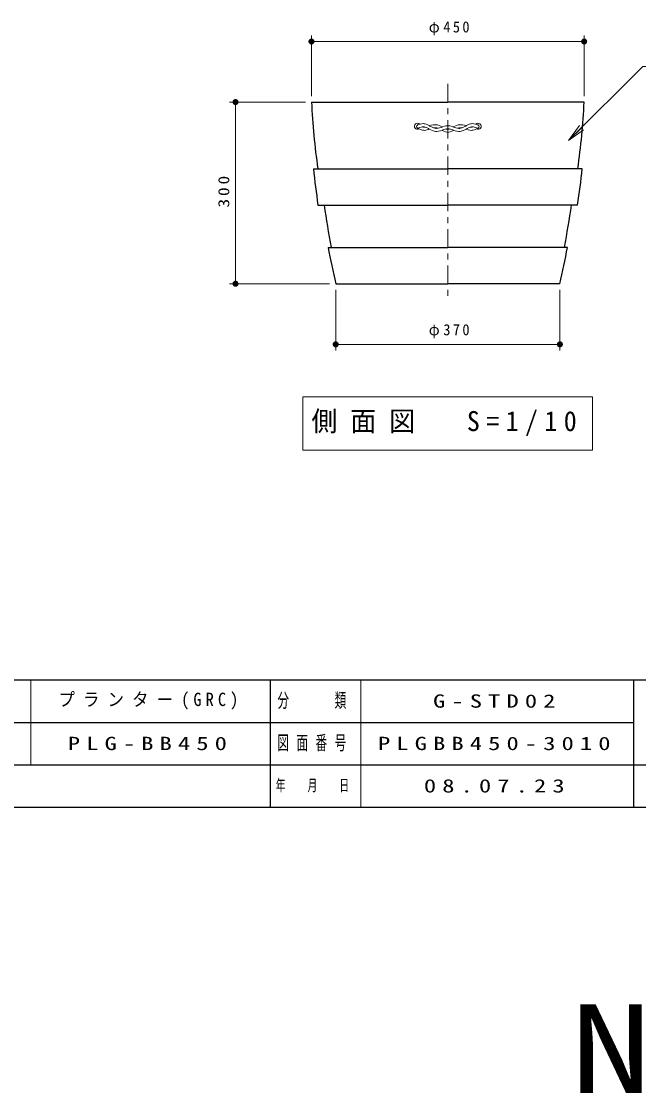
# Model space of a CAD drawing. Units: millimetres on the paper. Extents: x -365 to 12, y -47 to 257.
# Drawn here: x -171 to -69.2, y -47.4 to 129.7 of the extents above; entities that cross this region are included whole.
import ezdxf

# ---------------------------------------------------------------- set-up
doc = ezdxf.new("R2010")
doc.units = ezdxf.units.MM
doc.linetypes.add('USER2', pattern=[6, 3, -1, 1, -1])
doc.layers.add('LY_1', color=7, linetype='Continuous', lineweight=13)
doc.layers.add('LY_2', color=7, linetype='Continuous', lineweight=13)
doc.styles.add('ＭＳ ゴシック', font='')
doc.styles.get('ＭＳ ゴシック').set_extended_font_data('MS Gothic')

# ---------------------------------------------------------------- blocks, each defined once
blk = doc.blocks.new('filled_dot')
at = {"color": 0, "linetype": 'Continuous', "lineweight": -2, "const_width": 1.25}
blk.add_lwpolyline([(-0.625, 0, 1), (0.625, 0, 1)], format="xyb", close=True, dxfattribs=at)

msp = doc.modelspace()

# ---------------------------------------------------------------- linework, layer by layer
at = {"layer": 'LY_1'}
for p, q in [((-123.17, 117.41), (-123.17, 127.41)), ((-123.17, 126.41), (-78.17, 126.41)), ((-78.17, 117.41), (-78.17, 127.41)), ((-124.17, 116.41), (-136.706, 116.41)), ((-135.705, 86.41), (-135.706, 116.41)), ((-105.559, 112.651), (-105.67, 112.709)), ((-105.613, 112.632), (-105.67, 112.612)), ((-105.6, 112.108), (-105.67, 112.085)), ((-105.469, 112.682), (-105.613, 112.632)), ((-105.523, 112.059), (-105.602, 112.103)), ((-105.45, 112.159), (-105.6, 112.108)), ((-105.293, 111.938), (-105.523, 112.059)), ((-105.221, 112.761), (-105.469, 112.682)), ((-105.311, 112.207), (-105.45, 112.159)), ((-105.086, 112.279), (-105.311, 112.207)), ((-105.06, 111.837), (-105.293, 111.938)), ((-104.974, 112.82), (-105.221, 112.761)), ((-104.888, 112.327), (-105.086, 112.279)), ((-104.825, 111.767), (-105.06, 111.837)), ((-104.73, 112.847), (-104.974, 112.82)), ((-104.889, 112.307), (-104.917, 112.32)), ((-104.717, 112.257), (-104.889, 112.307)), ((-104.709, 112.347), (-104.888, 112.327)), ((-104.687, 111.747), (-104.825, 111.767)), ((-104.591, 112.844), (-104.73, 112.847)), ((-104.643, 112.246), (-104.717, 112.257)), ((-104.634, 112.345), (-104.709, 112.347)), ((-104.547, 111.743), (-104.687, 111.747)), ((-104.568, 112.244), (-104.643, 112.246)), ((-104.56, 112.334), (-104.634, 112.345)), ((-104.453, 112.823), (-104.591, 112.844)), ((-104.39, 112.264), (-104.568, 112.244)), ((-104.388, 112.283), (-104.56, 112.334)), ((-104.303, 111.77), (-104.547, 111.743)), ((-104.217, 112.754), (-104.453, 112.823)), ((-104.36, 112.271), (-104.39, 112.264)), ((-104.201, 112.202), (-104.388, 112.283)), ((-104.057, 111.83), (-104.303, 111.77)), ((-103.985, 112.653), (-104.217, 112.754)), ((-103.992, 112.092), (-104.201, 112.202)), ((-103.809, 111.909), (-104.057, 111.83)), ((-103.864, 112.021), (-103.992, 112.092)), ((-103.754, 112.532), (-103.985, 112.653)), ((-103.725, 111.944), (-103.864, 112.021)), ((-103.718, 111.94), (-103.809, 111.909)), ((-103.621, 112.458), (-103.754, 112.532)), ((-103.473, 111.811), (-103.725, 111.944)), ((-103.406, 112.57), (-103.671, 112.485)), ((-103.487, 112.383), (-103.621, 112.458)), ((-103.257, 112.262), (-103.487, 112.383)), ((-103.195, 111.69), (-103.473, 111.811)), ((-103.112, 112.64), (-103.406, 112.57)), ((-103.024, 112.161), (-103.257, 112.262)), ((-102.896, 111.603), (-103.195, 111.69)), ((-102.803, 112.675), (-103.112, 112.64)), ((-102.789, 112.092), (-103.024, 112.161)), ((-102.782, 112.174), (-102.989, 112.151)), ((-102.598, 112.669), (-102.803, 112.675)), ((-102.651, 112.072), (-102.789, 112.092)), ((-102.642, 112.17), (-102.782, 112.174)), ((-102.511, 112.068), (-102.651, 112.072)), ((-102.504, 112.15), (-102.642, 112.17)), ((-102.396, 112.639), (-102.598, 112.669)), ((-102.267, 112.095), (-102.511, 112.068)), ((-102.303, 112.091), (-102.504, 112.15)), ((-102.098, 112.552), (-102.396, 112.639)), ((-102.021, 112.154), (-102.267, 112.095)), ((-101.886, 111.672), (-102.181, 111.602)), ((-101.82, 112.431), (-102.098, 112.552)), ((-101.773, 112.233), (-102.021, 112.154)), ((-101.615, 111.759), (-101.886, 111.672)), ((-101.574, 112.302), (-101.82, 112.431)), ((-101.628, 112.283), (-101.773, 112.233)), ((-101.484, 112.333), (-101.628, 112.283)), ((-101.539, 111.71), (-101.622, 111.757)), ((-101.465, 111.811), (-101.615, 111.759)), ((-101.308, 111.589), (-101.539, 111.71)), ((-101.236, 112.412), (-101.484, 112.333)), ((-101.326, 111.859), (-101.465, 111.811)), ((-101.101, 111.93), (-101.326, 111.859)), ((-100.989, 112.472), (-101.236, 112.412)), ((-100.903, 111.978), (-101.101, 111.93)), ((-100.746, 112.499), (-100.989, 112.472)), ((-100.904, 111.959), (-100.933, 111.971)), ((-100.733, 111.908), (-100.904, 111.959)), ((-100.725, 111.998), (-100.903, 111.978)), ((-100.67, 112.497), (-100.746, 112.499)), ((-100.67, 111.899), (-100.733, 111.908)), ((-100.67, 111.997), (-100.725, 111.998)), ((-100.67, 112.497), (-100.594, 112.499)), ((-100.67, 111.997), (-100.615, 111.998)), ((-100.67, 111.899), (-100.607, 111.908)), ((-100.615, 111.998), (-100.437, 111.978)), ((-100.607, 111.908), (-100.435, 111.959)), ((-100.594, 112.499), (-100.35, 112.472)), ((-100.437, 111.978), (-100.238, 111.93)), ((-100.435, 111.959), (-100.407, 111.971)), ((-100.35, 112.472), (-100.104, 112.412)), ((-100.238, 111.93), (-100.014, 111.859)), ((-100.104, 112.412), (-99.856, 112.333)), ((-100.032, 111.589), (-99.801, 111.71)), ((-100.014, 111.859), (-99.875, 111.811)), ((-99.875, 111.811), (-99.725, 111.759)), ((-99.856, 112.333), (-99.711, 112.283)), ((-99.801, 111.71), (-99.718, 111.757)), ((-99.765, 112.302), (-99.52, 112.431)), ((-99.725, 111.759), (-99.453, 111.672)), ((-99.711, 112.283), (-99.567, 112.233)), ((-99.567, 112.233), (-99.319, 112.154)), ((-99.52, 112.431), (-99.242, 112.552)), ((-99.453, 111.672), (-99.159, 111.602)), ((-99.319, 112.154), (-99.072, 112.095)), ((-99.242, 112.552), (-98.944, 112.639)), ((-99.072, 112.095), (-98.829, 112.068)), ((-99.036, 112.091), (-98.836, 112.15)), ((-98.944, 112.639), (-98.741, 112.669)), ((-98.836, 112.15), (-98.698, 112.17)), ((-98.829, 112.068), (-98.689, 112.072)), ((-98.741, 112.669), (-98.537, 112.675)), ((-98.698, 112.17), (-98.558, 112.174)), ((-98.689, 112.072), (-98.551, 112.092)), ((-98.558, 112.174), (-98.35, 112.151)), ((-98.551, 112.092), (-98.316, 112.161)), ((-98.537, 112.675), (-98.228, 112.64)), ((-98.443, 111.603), (-98.145, 111.69)), ((-98.316, 112.161), (-98.083, 112.262)), ((-98.228, 112.64), (-97.933, 112.57)), ((-98.145, 111.69), (-97.867, 111.811)), ((-98.083, 112.262), (-97.853, 112.383)), ((-97.933, 112.57), (-97.669, 112.485)), ((-97.867, 111.811), (-97.615, 111.944)), ((-97.853, 112.383), (-97.719, 112.458)), ((-97.719, 112.458), (-97.586, 112.532)), ((-97.621, 111.94), (-97.531, 111.909)), ((-97.615, 111.944), (-97.476, 112.021)), ((-97.586, 112.532), (-97.355, 112.653)), ((-97.531, 111.909), (-97.283, 111.83)), ((-97.476, 112.021), (-97.348, 112.092)), ((-97.355, 112.653), (-97.122, 112.754)), ((-97.348, 112.092), (-97.139, 112.202)), ((-97.283, 111.83), (-97.036, 111.77)), ((-97.139, 112.202), (-96.951, 112.283)), ((-97.122, 112.754), (-96.887, 112.823)), ((-97.036, 111.77), (-96.793, 111.743)), ((-96.98, 112.271), (-96.95, 112.264)), ((-96.951, 112.283), (-96.78, 112.334)), ((-96.95, 112.264), (-96.772, 112.244)), ((-96.887, 112.823), (-96.749, 112.844)), ((-96.793, 111.743), (-96.653, 111.747)), ((-96.78, 112.334), (-96.705, 112.345)), ((-96.772, 112.244), (-96.697, 112.246)), ((-96.749, 112.844), (-96.609, 112.847)), ((-96.705, 112.345), (-96.63, 112.347)), ((-96.697, 112.246), (-96.623, 112.257)), ((-96.653, 111.747), (-96.515, 111.767)), ((-96.63, 112.347), (-96.452, 112.327)), ((-96.623, 112.257), (-96.451, 112.307)), ((-96.609, 112.847), (-96.366, 112.82)), ((-96.515, 111.767), (-96.28, 111.837)), ((-96.452, 112.327), (-96.254, 112.279)), ((-96.451, 112.307), (-96.423, 112.32)), ((-96.366, 112.82), (-96.119, 112.761)), ((-96.28, 111.837), (-96.047, 111.938)), ((-96.254, 112.279), (-96.029, 112.207)), ((-96.119, 112.761), (-95.871, 112.682)), ((-96.047, 111.938), (-95.816, 112.059)), ((-96.029, 112.207), (-95.89, 112.159)), ((-95.89, 112.159), (-95.74, 112.108)), ((-95.871, 112.682), (-95.727, 112.632)), ((-95.816, 112.059), (-95.738, 112.103)), ((-95.781, 112.651), (-95.67, 112.709)), ((-95.74, 112.108), (-95.67, 112.085)), ((-95.727, 112.632), (-95.67, 112.612)), ((-80.726, 110.053), (-78.958, 112.528)), ((-80.726, 110.053), (-78.604, 112.174)), ((-78.251, 111.82), (-80.726, 110.053)), ((-102.694, 111.573), (-102.896, 111.603)), ((-102.49, 111.567), (-102.694, 111.573)), ((-102.181, 111.602), (-102.49, 111.567)), ((-101.075, 111.488), (-101.308, 111.589)), ((-100.84, 111.419), (-101.075, 111.488)), ((-100.702, 111.398), (-100.84, 111.419)), ((-100.67, 111.397), (-100.702, 111.398)), ((-100.67, 111.397), (-100.638, 111.398)), ((-100.638, 111.398), (-100.5, 111.419)), ((-100.5, 111.419), (-100.264, 111.488)), ((-100.264, 111.488), (-100.032, 111.589)), ((-99.159, 111.602), (-98.85, 111.567)), ((-98.85, 111.567), (-98.645, 111.573)), ((-98.645, 111.573), (-98.443, 111.603)), ((-120.17, 86.41), (-136.705, 86.41)), ((-119.17, 85.41), (-119.17, 75.41)), ((-82.17, 85.41), (-82.17, 75.41)), ((-82.17, 76.41), (-119.17, 76.41)), ((-124.57, 67.732), (-124.57, 58.932)), ((-76.77, 67.732), (-124.57, 67.732)), ((-76.77, 58.932), (-76.77, 67.732)), ((-124.57, 58.932), (-76.77, 58.932))]:
    msp.add_line(p, q, dxfattribs=at)
at = {"layer": 'LY_1', "linetype": 'USER2'}
msp.add_line((-100.67, 119.41), (-100.67, 83.41), dxfattribs=at)
at = {"layer": 'LY_1', "color": 3, "lineweight": 25}
for p, q in [((-123.17, 116.41), (-100.67, 116.41)), ((-78.17, 116.41), (-100.67, 116.41)), ((-122.856, 105.41), (-100.67, 105.41)), ((-78.484, 105.41), (-100.67, 105.41)), ((-122.099, 99.41), (-100.67, 99.41)), ((-79.241, 99.41), (-100.67, 99.41)), ((-120.423, 92.41), (-100.67, 92.41)), ((-80.917, 92.41), (-100.67, 92.41)), ((-119.17, 86.41), (-100.67, 86.41)), ((-82.17, 86.41), (-100.67, 86.41))]:
    msp.add_line(p, q, dxfattribs=at)
at = {"layer": 'LY_1'}
msp.add_lwpolyline([(-80.726, 110.053), (-68.471, 122.307), (-50.471, 122.307)], dxfattribs=at)
at = {"layer": 'LY_1', "color": 3, "lineweight": 25}
for centre, radius, start, end in [((-8.299, 121.849), 115, 182.71085, 188.21846), ((-193.041, 121.849), 115, 351.78154, 357.28915), ((41.693, 123.125), 165.5, 186.14471, 188.23848), ((-243.033, 123.125), 165.5, 351.76152, 353.85529), ((41.693, 123.125), 164.5, 188.28893, 190.76131), ((-243.033, 123.125), 164.5, 349.23869, 351.71107), ((41.693, 123.125), 165, 190.7283, 192.85683), ((-243.033, 123.125), 165, 347.14316, 349.27168)]:
    msp.add_arc(centre, radius, start, end, dxfattribs=at)
at = {"layer": 'LY_1'}
for centre, radius, start, end in [((-105.67, 112.41), 0.5, 41.00987, 303.25911), ((-105.579, 112.349), 0.279, 109.01549, 250.98534), ((-95.67, 112.41), 0.5, 236.74089, 138.99013), ((-95.761, 112.349), 0.279, 289.01466, 70.98451)]:
    msp.add_arc(centre, radius, start, end, dxfattribs=at)
at = {"layer": 'LY_2', "color": 20, "lineweight": 25}
for p, q in [((-365, 21), (0, 21)), ((-365, 0), (0, 0))]:
    msp.add_line(p, q, dxfattribs=at)
at = {"layer": 'LY_2'}
for p, q in [((-169.5, 21), (-169.5, 7)), ((-115, 21), (-115, 0))]:
    msp.add_line(p, q, dxfattribs=at)
at = {"layer": 'LY_2', "color": 3, "lineweight": 25}
for p, q in [((-130, 21), (-130, 0)), ((-70, 21), (-70, 0)), ((-182.5, 14), (-70, 14)), ((-237.5, 7), (0, 7))]:
    msp.add_line(p, q, dxfattribs=at)

# ---------------------------------------------------------------- block references
at = {"layer": 'LY_1', "xscale": 0.4, "yscale": 0.4}
for p in [(-123.17, 126.41), (-119.17, 76.41)]:
    msp.add_blockref('filled_dot', p, dxfattribs=at)
for p, rotation in [((-78.17, 126.41), 180), ((-135.706, 116.41), 270), ((-135.705, 86.41), 90), ((-82.17, 76.41), 180)]:
    msp.add_blockref('filled_dot', p, dxfattribs=dict(at, rotation=rotation))

# ---------------------------------------------------------------- texts
at = {"layer": 'LY_1', "style": 'ＭＳ ゴシック'}
for s, insert, char_height, attachment_point in [('\\T1.33;\\W0.95;φ450', (-100.251, 127.41), 1.833, 8), ('\\T1.33;\\W0.95;φ370', (-100.251, 77.41), 1.833, 8), ('\\T1.5;\\W0.95;側面図\u3000S=1/10', (-123.17, 63.332), 3.299, 4), ('\\T1.5;\\W0.9;プランター(GRC)', (-149.75, 17.5), 2.199, 5), ('\\T1.5;\\W1.35;G-STD02', (-92.5, 17.5), 2.199, 5), ('\\T1.5;\\W1.35;PLG-BB450', (-149.75, 10.5), 2.199, 5), ('\\T1.5;\\W1.35;PLGBB450-3010', (-92.5, 10.5), 2.199, 5), ('\\T1.5;\\W1.35;08.07.23', (-92.5, 3.5), 2.199, 5), ('\\T1.5;\\W1.35;NCA3G', (-30, -40), 14.66, 5)]:
    msp.add_mtext(s, dxfattribs=dict(at, insert=insert, char_height=char_height, attachment_point=attachment_point))
at = {"layer": 'LY_1', "insert": (-136.706, 101.851), "char_height": 1.833, "attachment_point": 8, "rotation": 90, "style": 'ＭＳ ゴシック'}
msp.add_mtext('\\T1.33;\\W1.15;300', dxfattribs=at)
at = {"layer": 'LY_2', "attachment_point": 5, "style": 'ＭＳ ゴシック'}
for s, insert, char_height in [('\\T1.64;\\W0.6;分\u3000\u3000類', (-122.5, 17.5), 2.346), ('\\T1.64;\\W0.6;図面番号', (-122.5, 10.5), 2.346), ('\\T1.64;\\W0.6;年\u3000月\u3000日', (-122.5, 3.5), 1.906)]:
    msp.add_mtext(s, dxfattribs=dict(at, insert=insert, char_height=char_height))

doc.saveas('drawing.dxf')
